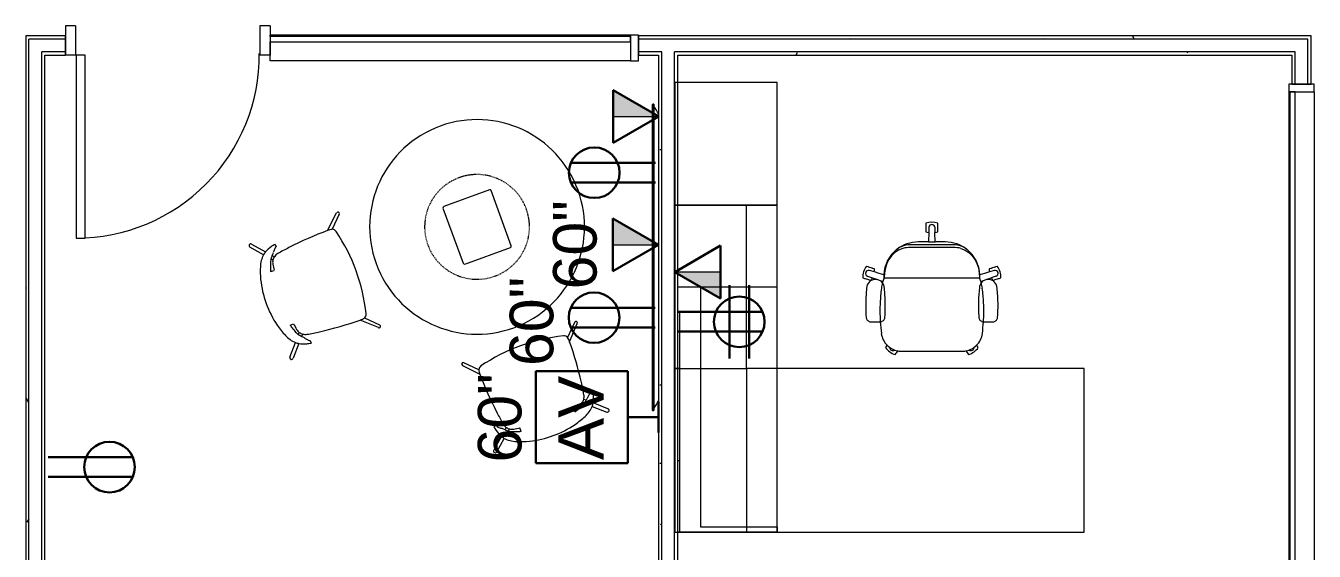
# Model space of a CAD drawing. Header units: inches. Extents: x -1180 to 2011, y -268 to 2143.
# Drawn here: x 897.5 to 1149.4, y 1710.8 to 1813.7 of the extents above; entities that cross this region are included whole.
import ezdxf

# ---------------------------------------------------------------- set-up
doc = ezdxf.new("R2010")
doc.units = ezdxf.units.IN
doc.header["$MEASUREMENT"] = 0
doc.linetypes.add('Steelcase Hidden Line', pattern=[0.117188, 0.078125, -0.039062])
for name, color, linetype, lineweight in [('A-ANNO-NOTE', 131, 'Continuous', 13), ('A-DOOR', 31, 'Continuous', 13), ('A-DOOR-FRAM', 31, 'Continuous', 20), ('A-GLAZ-CURT', 52, 'Continuous', 9), ('A-GLAZ-CWMG', 51, 'Continuous', 13), ('A-WALL', 113, 'Continuous', 13), ('A-WALL-PATT', 111, 'Continuous', 13), ('I-FURN', 30, 'Continuous', 9), ('I-WALL', 2, 'Continuous', 13), ('Q-SPCQ', 91, 'Continuous', 9)]:
    doc.layers.add(name, color=color, linetype=linetype, lineweight=lineweight)
doc.styles.add('Arial', font='arial.ttf', dxfattribs={"height": 8.851796})
doc.styles.add('Swis721 Lt BT', font='swissl.ttf', dxfattribs={"height": 8.514638})
pattern_1 = [(0, (0, 0), (30.72, 7.68), [1.267, -21.773, 1.267, -21.773, -122.88]), (0, (0, 0), (30.72, 7.68), [-46.08, 1.267, -44.813, 1.267, -21.773, -53.76]), (0, (0, 0), (30.72, 7.68), [-115.2, 1.267, -14.093, 1.267, -37.133]), (120, (11.52, 3.84), (-22.011075, 22.7643), [1.267, -21.773, 1.267, -21.773, -122.88]), (120, (11.52, 3.84), (-22.011075, 22.7643), [-46.08, 1.267, -44.813, 1.267, -21.773, -53.76]), (120, (11.52, 3.84), (-22.011075, 22.7643), [-115.2, 1.267, -14.093, 1.267, -37.133]), (240, (15.36, 19.2), (-8.708925, -30.4443), [1.267, -21.773, 1.267, -21.773, -122.88]), (240, (15.36, 19.2), (-8.708925, -30.4443), [-46.08, 1.267, -44.813, 1.267, -21.773, -53.76]), (240, (15.36, 19.2), (-8.708925, -30.4443), [-115.2, 1.267, -14.093, 1.267, -37.133])]

# ---------------------------------------------------------------- blocks, each defined once
blk = doc.blocks.new('Single Flush - OTJ_SOLIDFLUSH_ALUM-5015488-6TH FLOOR POWER _ SIGNAL')
at = {"layer": 'A-DOOR', "lineweight": 20}
for p, q in [((16.15625, 37.6875), (16.15625, 1.875)), ((17.90625, 37.6875), (16.15625, 37.6875)), ((17.90625, 1.875), (17.90625, 37.6875)), ((16.15625, 1.875), (17.90625, 1.875))]:
    blk.add_line(p, q, dxfattribs=at)
at = {"layer": 'A-DOOR', "lineweight": 9}
blk.add_arc((17.90625, 1.875), 35.8125, 90, 180.5, dxfattribs=at)
at = {"layer": 'A-DOOR-FRAM'}
for p, q in [((-20, -3.875), (-20, 1.875)), ((-20, 1.875), (-18, 1.875)), ((-18, -3.875), (-18, 1.875)), ((18.000004, -3.875), (18.000004, 1.875)), ((18.000004, 1.875), (20.000004, 1.875)), ((20.000004, -3.875), (20.000004, 1.875)), ((-20, -3.875), (-18, -3.875)), ((18.000004, -3.875), (20.000004, -3.875))]:
    blk.add_line(p, q, dxfattribs=at)
blk = doc.blocks.new('Table-Teknion-Credenza_Top_for_Freestanding_Storage - CJCT20064-V47-6TH FLOOR POWER _ SIGNAL')
at = {"layer": 'I-FURN'}
for p, q in [((-32, 9.41), (-32, 9)), ((-32, 9), (-32, -10)), ((32, -4), (32, 9.41)), ((32, -10), (32, -4)), ((-32, -10), (32, -10))]:
    blk.add_line(p, q, dxfattribs=at)
blk = doc.blocks.new('Storage-Teknion-Wall_Panel_Open_Shelves - CJWO3HF1432-V35-6TH FLOOR POWER _ SIGNAL')
at = {"layer": 'I-FURN'}
for p, q in [((16, 1), (-16, 1)), ((-16, 1), (-16, -13)), ((16, -13), (16, 1)), ((-16, -13), (16, -13))]:
    blk.add_line(p, q, dxfattribs=at)
blk = doc.blocks.new('Storage-Teknion-Wall_Panel_Under_Wall_Mount_Storage_Tackable - CJWUT2HF32-V36-6TH FLOOR POWER _ SIGNAL')
at = {"layer": 'I-FURN'}
for p, q in [((16, 0), (-16, 0)), ((-16, 0), (-16, -1)), ((-16, -1), (16, -1)), ((16, -1), (16, 0))]:
    blk.add_line(p, q, dxfattribs=at)
blk = doc.blocks.new('Support-Teknion-Power_Trunk_with_End_Gable - CJPTG292048-V48-6TH FLOOR POWER _ SIGNAL')
at = {"layer": 'I-FURN'}
for p, q in [((23, 15), (24, 15)), ((23, 9), (23, 15)), ((24, 15), (24, 9)), ((23, 0), (23, 9)), ((24, 9), (24, -4)), ((-24, 0), (-8, 0)), ((-24, -4.41), (-24, 0)), ((-8, 0), (23, 0)), ((-19, -4), (-19, -4.41)), ((10, -4), (-19, -4)), ((10, -4.41), (10, -4)), ((24, -4), (24, -4.41))]:
    blk.add_line(p, q, dxfattribs=at)
blk = doc.blocks.new('Table-Teknion-Run_Off_Fixed_Journal_Leg - CJRF3266-5487157-6TH FLOOR POWER _ SIGNAL')
at = {"layer": 'I-FURN'}
for p, q in [((33, 16), (-33, 16)), ((-33, 16), (-33, -16)), ((33, -16), (33, 16)), ((-33, -16), (33, -16))]:
    blk.add_line(p, q, dxfattribs=at)
blk = doc.blocks.new('Storage-Teknion-Tower_Pedestal_Coat_and_Open_Shelves - CJTPF692024-5487170-6TH FLOOR POWER _ SIGNAL')
at = {"layer": 'I-FURN'}
for p, q in [((12, 20), (-12, 20)), ((-12, 20), (-12, 0)), ((12, 0), (12, 20)), ((-12, 0), (12, 0))]:
    blk.add_line(p, q, dxfattribs=at)
blk = doc.blocks.new('Chair-Teknion-Projek - No Headrest_  Fixed T-Arms-V49-6TH FLOOR POWER _ SIGNAL')
at = {"layer": 'I-FURN'}
for p, q in [((-1.18, 13.82), (-1.18, 13.45)), ((-1.18, 13.33), (-1.18, 12.66)), ((-0.6, 13.04), (-0.61, 12.02)), ((0.6, 13.04), (0.61, 12.02)), ((1.18, 13.45), (1.18, 13.82)), ((1.18, 12.66), (1.18, 13.33)), ((-0.63, 10.17), (-2.65, 10.17)), ((-1.18, 12.54), (-1.18, 12.17)), ((-0.61, 12.02), (-0.63, 10.17)), ((-0.63, 10.17), (0.64, 10.17)), ((0.64, 10.17), (0.61, 12.02)), ((2.65, 10.17), (0.64, 10.17)), ((1.18, 12.17), (1.18, 12.54)), ((4.23, 9.61), (-4.23, 9.61)), ((4.23, 9.07), (-4.23, 9.07)), ((-12.42, 5.28), (-12.78, 5.39)), ((-11.67, 5.03), (-12.31, 5.24)), ((12.31, 5.24), (11.67, 5.03)), ((12.78, 5.39), (12.42, 5.28)), ((-13.51, 3.15), (-13.15, 3.03)), ((-13.04, 2.99), (-12.4, 2.79)), ((-12.59, 3.46), (-11.62, 3.13)), ((-12.29, 2.75), (-11.93, 2.64)), ((-11.24, 4.3), (-12.21, 4.6)), ((-11.2, 4.88), (-11.56, 5)), ((-9.39, 3.16), (9.39, 3.16)), ((11.56, 5), (11.2, 4.88)), ((12.22, 4.6), (11.24, 4.3)), ((12.59, 3.46), (11.62, 3.13)), ((11.93, 2.64), (12.29, 2.75)), ((12.4, 2.79), (13.04, 2.99)), ((13.15, 3.03), (13.51, 3.15)), ((-11.87, -5.48), (-11.02, -5.48)), ((-11.02, -5.48), (-10.17, -5.48)), ((10.17, -5.48), (11.02, -5.48)), ((11.02, -5.48), (11.87, -5.48)), ((-8.76, -10.04), (-8.79, -10.09)), ((8.79, -10.09), (8.76, -10.04)), ((-8.86, -10.18), (-9.08, -10.49)), ((-7.17, -11.87), (-6.95, -11.57)), ((-6.88, -11.48), (-6.65, -11.17)), ((-5.91, -11.24), (5.91, -11.24)), ((6.65, -11.17), (6.88, -11.48)), ((6.95, -11.57), (7.17, -11.87)), ((9.08, -10.49), (8.86, -10.18))]:
    blk.add_line(p, q, dxfattribs=at)
at = {"layer": 'I-FURN', "flags": 128}
for points in [[(-11.62, 3.13), (-10.6, 2.79), (-9.58, 2.44)], [(-9.39, 3.72), (-10.32, 4.01), (-11.24, 4.3)], [(11.24, 4.3), (10.32, 4.01), (9.39, 3.72)], [(9.58, 2.44), (10.6, 2.79), (11.62, 3.13)]]:
    blk.add_lwpolyline(points, dxfattribs=at)
at = {"layer": 'I-FURN'}
for centre, radius, start, end in [((0, 10.37), 3.64, 71.0766, 108.9234), ((-1.12, 13.45), 0.062, 180, 255.4949), ((-1.12, 13.33), 0.062, 104.5051, 180), ((-1.12, 12.66), 0.062, 180, 255.4949), ((-1.12, 12.54), 0.062, 104.5051, 180), ((0, 12.99), 0.6, 4.6052, 175.3948), ((1.12, 13.45), 0.062, 284.5051, 0), ((1.12, 13.33), 0.062, 0, 75.4949), ((1.12, 12.66), 0.062, 284.5051, 0), ((1.12, 12.54), 0.062, 360, 75.4949), ((-2.65, 3.42), 6.75, 90, 128.2502), ((0, 15.62), 3.65, 251.125, 260.3423), ((0, 15.62), 3.65, 279.6577, 288.875), ((2.65, 3.42), 6.75, 51.7498, 90), ((-2.64, 3.42), 6.76, 128.2502, 177.4222), ((-4.23, 5.34), 4.26, 110.8332, 127.5604), ((-4.23, 5.34), 4.26, 90, 110.8332), ((-4.46, 4.82), 4.25, 86.8142, 106.3928), ((4.23, 5.34), 4.26, 69.1668, 90), ((4.46, 4.82), 4.25, 73.6072, 93.1858), ((4.23, 5.34), 4.26, 52.4396, 69.1668), ((2.64, 3.42), 6.76, 2.5778, 51.7498), ((-9.87, 3.21), 3.64, 143.0766, 180.9234), ((-12.44, 5.22), 0.062, 356.5051, 72), ((-12.33, 5.18), 0.062, 72, 147.4949), ((12.33, 5.18), 0.062, 32.5051, 108), ((12.44, 5.22), 0.062, 108, 183.4949), ((9.87, 3.21), 3.64, 359.0766, 36.9234), ((-13.13, 3.09), 0.062, 252, 327.4949), ((-13.02, 3.05), 0.062, 176.5051, 252), ((-12.36, 4.01), 0.6, 75.7003, 247.3948), ((-11.07, 1.13), 1.68, 88.2371, 181.0514), ((-12.38, 2.85), 0.062, 252, 327.4949), ((-12.27, 2.81), 0.062, 176.5051, 252), ((-14.86, 4.83), 3.65, 323.125, 332.3423), ((-11.69, 4.98), 0.062, 356.5051, 72), ((-11.58, 4.94), 0.062, 72, 147.4949), ((-14.86, 4.83), 3.65, 351.6577, 0.875), ((-10.97, 1.13), 1.68, 358.9487, 91.7629), ((-5.24, 1.24), 4.5, 154.7303, 164.55), ((-3.3, 3.44), 6.1, 177.3817, 182.6183), ((10.97, 1.13), 1.68, 88.2371, 181.0513), ((5.25, 1.25), 4.49, 15.4405, 25.2792), ((2.64, 3.42), 6.76, 357.851, 2.702), ((11.07, 1.13), 1.68, 358.9486, 91.7629), ((14.86, 4.83), 3.65, 179.125, 188.3423), ((11.58, 4.94), 0.062, 32.5051, 108), ((14.86, 4.83), 3.65, 207.6577, 216.875), ((11.69, 4.98), 0.062, 108, 183.4949), ((12.36, 4.01), 0.6, 292.6052, 103.3948), ((12.27, 2.81), 0.062, 288, 3.4949), ((12.38, 2.85), 0.062, 212.5051, 288), ((13.02, 3.05), 0.062, 288, 3.4949), ((13.13, 3.09), 0.062, 212.5051, 288), ((24.25, -3.32), 34.4, 172.6337, 177.3404), ((-1.73, 0.04), 8.21, 165.0008, 172.6326), ((-1.73, 0.04), 8.21, 163.0114, 165.0008), ((1.73, 0.04), 8.21, 14.9992, 16.9886), ((1.73, 0.04), 8.21, 7.3674, 14.9992), ((-24.25, -3.32), 34.4, 2.6596, 7.3663), ((24.63, -3.33), 34.78, 177.4079, 182.3457), ((-24.63, -3.33), 34.78, 356.4781, 2.5921), ((24.63, -3.33), 34.78, 182.3457, 183.5219), ((24.63, -3.33), 34.78, 183.5219, 187.2835), ((-24.63, -3.33), 34.78, 352.7165, 356.4781), ((-5.91, -7.24), 4, 187.2835, 224.5938), ((-5.91, -7.24), 4, 224.5938, 259.2841), ((5.91, -7.24), 4, 280.7159, 315.4062), ((5.91, -7.24), 4, 315.4062, 352.7165), ((-6.1, -8.39), 3.64, 215.0766, 252.9234), ((-8.81, -10.22), 0.062, 68.5051, 144), ((-8.74, -10.12), 0.062, 144, 219.4949), ((-7.64, -10.51), 0.6, 177.9823, 306.3956), ((-6.93, -11.44), 0.062, 248.5051, 324), ((-7, -11.54), 0.062, 324, 39.4949), ((-5.91, -7.24), 4, 259.2841, 270), ((5.91, -7.24), 4, 270, 280.7159), ((6.93, -11.44), 0.062, 216, 291.4949), ((7, -11.54), 0.062, 140.5051, 216), ((6.1, -8.39), 3.64, 287.0766, 324.9234), ((7.64, -10.51), 0.6, 233.6044, 2.0177), ((8.74, -10.12), 0.062, 320.5051, 36), ((8.81, -10.22), 0.062, 36, 111.4949)]:
    blk.add_arc(centre, radius, start, end, dxfattribs=at)
for points in [[(-5.66, 8.9), (-8.07, 8.21), (-9.33, 5.79), (-9.33, 3.16)], [(5.66, 8.9), (8.07, 8.21), (9.33, 5.79), (9.33, 3.16)], [(-12.75, 1.09), (-12.85, 0.16), (-12.97, -1.72), (-12.93, -3.6), (-12.86, -4.54)], [(-9.18, -4.54), (-9.11, -3.6), (-9.06, -1.72), (-9.18, 0.16), (-9.29, 1.09)], [(9.29, 1.09), (9.18, 0.16), (9.06, -1.72), (9.11, -3.6), (9.18, -4.54)], [(12.86, -4.54), (12.93, -3.6), (12.97, -1.72), (12.85, 0.16), (12.75, 1.09)], [(-12.86, -4.54), (-12.85, -4.63), (-12.82, -4.79), (-12.71, -5.02), (-12.55, -5.21), (-12.35, -5.36), (-12.12, -5.46), (-11.95, -5.48), (-11.87, -5.48)], [(-10.17, -5.48), (-10.08, -5.48), (-9.92, -5.46), (-9.68, -5.36), (-9.48, -5.21), (-9.32, -5.02), (-9.21, -4.79), (-9.18, -4.63), (-9.18, -4.54)], [(9.18, -4.54), (9.18, -4.63), (9.21, -4.79), (9.32, -5.02), (9.48, -5.21), (9.68, -5.36), (9.92, -5.46), (10.08, -5.48), (10.17, -5.48)], [(11.87, -5.48), (11.95, -5.48), (12.12, -5.46), (12.35, -5.36), (12.55, -5.21), (12.71, -5.02), (12.82, -4.79), (12.85, -4.63), (12.86, -4.54)]]:
    blk.add_open_spline(points, degree=3, dxfattribs=at)
blk = doc.blocks.new('Storage-Teknion-Pedestal_Unfinished_Top_2_High - CJPCSB2016-V50-6TH FLOOR POWER _ SIGNAL')
at = {"layer": 'I-FURN'}
for p, q in [((-8, 19.41), (-8, 6)), ((8, 6), (8, 19.41)), ((-8, 6), (-8, 0)), ((8, 0), (8, 6)), ((-8, 0), (8, 0))]:
    blk.add_line(p, q, dxfattribs=at)
blk = doc.blocks.new('System Panel - Glazed-5820595-6TH FLOOR POWER _ SIGNAL')
at = {"layer": 'A-GLAZ-CURT', "lineweight": 13}
for p, q in [((35.25, 1.75), (-35.25, 1.75)), ((-35.25, 1.75), (-35.25, 0.75)), ((-35.25, 0.75), (35.25, 0.75)), ((35.25, 0.75), (35.25, 1.75))]:
    blk.add_line(p, q, dxfattribs=at)
blk = doc.blocks.new('Rectangular Mullion - 1_5_ x 2_5_ rectangular-5821026-6TH FLOOR POWER _ SIGNAL')
at = {"layer": 'A-GLAZ-CWMG', "lineweight": 20}
for p, q in [((-1.5, 3), (0, 3)), ((-1.5, -2), (-1.5, 3)), ((0, 3), (0, -2)), ((0, -2), (-1.5, -2))]:
    blk.add_line(p, q, dxfattribs=at)
blk = doc.blocks.new('Rectangular Mullion - 1_5_ x 2_5_ rectangular-5827913-6TH FLOOR POWER _ SIGNAL')
at = {"layer": 'A-GLAZ-CWMG', "lineweight": 9}
for p, q in [((-656.8, 1564.45), (-653.05, 1564.45)), ((-656.8, 1493.95), (-656.8, 1564.45)), ((-652.05, 1564.45), (-651.8, 1564.45)), ((-651.8, 1493.95), (-651.8, 1564.45))]:
    blk.add_line(p, q, dxfattribs=at)
blk = doc.blocks.new('System Panel - Glazed-5834157-6TH FLOOR POWER _ SIGNAL')
at = {"layer": 'A-GLAZ-CURT', "lineweight": 13}
for p, q in [((72.25, 1.75), (-72.25, 1.75)), ((-72.25, 1.75), (-72.25, 0.75)), ((-72.25, 0.75), (72.25, 0.75)), ((72.25, 0.75), (72.25, 1.75))]:
    blk.add_line(p, q, dxfattribs=at)
blk = doc.blocks.new('Rectangular Mullion - 1_5_ x 2_5_ rectangular-5834156-6TH FLOOR POWER _ SIGNAL')
at = {"layer": 'A-GLAZ-CWMG', "lineweight": 9}
for p, q in [((1144.4, 1800.7), (1144.4, 1656.2)), ((1149.4, 1800.7), (1149.4, 1656.2)), ((1144.65, 1656.2), (1144.4, 1656.2)), ((1149.4, 1656.2), (1145.65, 1656.2))]:
    blk.add_line(p, q, dxfattribs=at)
blk = doc.blocks.new('Steelcase Coalesse - Host - Table - Round - 42_ DIA-5585161-6TH FLOOR POWER _ SIGNAL')
at = {"layer": 'I-FURN'}
for p, q in [((-32.14, -16.93), (-32.14, -26.43)), ((-20.39, -16.68), (-31.89, -16.68)), ((-20.14, -26.43), (-20.14, -16.93)), ((-31.89, -26.68), (-20.39, -26.68))]:
    blk.add_line(p, q, dxfattribs=at)
for centre, radius, start, end in [((-26.14, -21.68), 21, 360, 180), ((-31.89, -16.93), 0.25, 90, 180), ((-20.39, -16.93), 0.25, 0, 90), ((-26.14, -21.68), 21, 180, 0), ((-31.89, -26.43), 0.25, 180, 270), ((-20.39, -26.43), 0.25, 270, 0)]:
    blk.add_arc(centre, radius, start, end, dxfattribs=at)
at = {"layer": 'I-FURN', "linetype": 'Steelcase Hidden Line'}
for start, end in [(0, 180), (180, 360)]:
    blk.add_arc((-26.14, -21.68), 10.25, start, end, dxfattribs=at)
blk = doc.blocks.new('Steelcase Coalesse - Wrapp Side - Seating - Four Leg - Chair-5299867-6TH FLOOR POWER _ SIGNAL')
at = {"layer": 'I-FURN'}
for p, q in [((-11.44, 17.95), (-9.15, 15.96)), ((9.15, 15.96), (11.44, 17.95)), ((-9.53, 15.37), (-11.88, 17.42)), ((-5.61, 15.78), (-5.57, 15.06)), ((5.61, 15.78), (5.57, 15.06)), ((11.88, 17.42), (9.53, 15.37)), ((-9.73, 13.1), (-10.27, 13.1)), ((-9.66, 13.3), (-9.73, 13.1)), ((-8.05, 14.08), (-8.44, 14.42)), ((-7.88, 14.86), (-7.54, 14.57)), ((7.54, 14.57), (7.88, 14.86)), ((8.44, 14.42), (8.05, 14.08)), ((9.73, 13.1), (9.66, 13.3)), ((10.27, 13.1), (9.73, 13.1)), ((-11.94, -0.27), (-9.33, 2.54)), ((9.33, 2.54), (11.94, -0.27)), ((-9.24, 1.62), (-11.53, -0.68)), ((11.53, -0.68), (9.24, 1.62))]:
    blk.add_line(p, q, dxfattribs=at)
for centre, radius, start, end in [((-11.66, 17.68), 0.348, 51.3984, 229), ((0.05, -0.05), 18.81, 104.7363, 112.5595), ((0, -0.92), 19.64, 75.8603, 103.9565), ((-0.05, -0.05), 18.81, 67.4404, 75.0824), ((11.66, 17.68), 0.348, 311, 128.6016), ((-4.03, 12.26), 6.32, 150.4844, 164.4644), ((-7.8, 14.68), 1.86, 136.4079, 158.1796), ((-4.94, 11.96), 5.81, 112.5595, 136.4079), ((-5.4, 11.11), 4.49, 110.4842, 123.4699), ((-0.27, -2.39), 18.93, 107.4061, 110.7258), ((-0.2, -2.58), 19.13, 106.417, 107.4359), ((0.27, -2.39), 18.93, 69.2742, 73.6235), ((5.4, 11.11), 4.49, 56.5301, 69.5158), ((4.94, 11.96), 5.81, 43.5921, 67.4404), ((4.03, 12.26), 6.32, 29.5156, 35.8969), ((4.03, 12.26), 6.32, 15.5356, 29.5156), ((-5.94, 12.78), 4.34, 164.3288, 175.6688), ((-7.5, 11.47), 2.83, 131.9367, 139.5974), ((-5.24, 9.11), 6.1, 126.618, 132.964), ((-10.51, 16.16), 2.71, 307.2391, 320.0505), ((59.89, 1.97), 69.22, 170.6281, 172.6643), ((-5.29, 10.95), 4.69, 123.4699, 132.1521), ((-6.45, 12.92), 1.98, 143.8091, 170.6281), ((-6.45, 12.92), 1.98, 123.4581, 143.8091), ((-6.45, 12.92), 1.98, 99.7176, 123.4581), ((-0.22, -23.51), 38.93, 97.91, 99.7176), ((0.22, -23.51), 38.93, 80.2824, 82.09), ((6.45, 12.92), 1.98, 56.5419, 80.2824), ((6.45, 12.92), 1.98, 36.1909, 56.5419), ((5.29, 10.95), 4.69, 47.8479, 56.5301), ((6.45, 12.92), 1.98, 9.3719, 36.1909), ((6.45, 12.92), 1.98, 9.3719, 36.1909), ((-59.89, 1.97), 69.22, 7.3357, 9.3719), ((10.51, 16.16), 2.71, 219.9495, 232.7609), ((5.24, 9.11), 6.1, 47.036, 53.382), ((7.5, 11.47), 2.83, 40.4026, 48.0633), ((5.94, 12.78), 4.34, 4.3312, 15.6712), ((59.89, 1.97), 69.22, 172.6643, 179.5287), ((-59.89, 1.97), 69.22, 0.4713, 7.3357), ((-4.97, 2.5), 4.36, 179.5287, 191.6837), ((4.97, 2.5), 4.36, 348.3163, 0.4713), ((-8.33, 2.04), 1, 204.8357, 255.2463), ((0, 34.83), 34.83, 255.7325, 284.2529), ((8.33, 2.04), 1, 284.2529, 335.1643), ((-11.74, -0.48), 0.29, 135, 315), ((11.74, -0.48), 0.29, 225, 45)]:
    blk.add_arc(centre, radius, start, end, dxfattribs=at)
blk = doc.blocks.new('Steelcase Coalesse - Wrapp Side - Seating - Four Leg - Chair-5298037-6TH FLOOR POWER _ SIGNAL')
at = {"layer": 'I-FURN'}
for p, q in [((-11.94, 0.27), (-9.33, -2.54)), ((-9.24, -1.62), (-11.53, 0.68)), ((11.53, 0.68), (9.24, -1.62)), ((9.33, -2.54), (11.94, 0.27)), ((-9.73, -13.1), (-10.27, -13.1)), ((-9.66, -13.3), (-9.73, -13.1)), ((-8.05, -14.08), (-8.44, -14.42)), ((-7.88, -14.86), (-7.54, -14.57)), ((-5.61, -15.78), (-5.57, -15.06)), ((5.61, -15.78), (5.57, -15.06)), ((7.54, -14.57), (7.88, -14.86)), ((8.44, -14.42), (8.05, -14.08)), ((9.73, -13.1), (9.66, -13.3)), ((10.27, -13.1), (9.73, -13.1)), ((-9.53, -15.37), (-11.88, -17.42)), ((-11.44, -17.95), (-9.15, -15.96)), ((9.15, -15.96), (11.44, -17.95)), ((11.88, -17.42), (9.53, -15.37))]:
    blk.add_line(p, q, dxfattribs=at)
for centre, radius, start, end in [((-11.74, 0.48), 0.29, 45, 225), ((0, -34.83), 34.83, 75.7471, 104.2675), ((11.74, 0.48), 0.29, 315, 135), ((-4.97, -2.5), 4.36, 168.3163, 180.4713), ((-8.33, -2.04), 1, 104.7537, 155.1643), ((8.33, -2.04), 1, 24.8357, 75.7471), ((4.97, -2.5), 4.36, 359.5287, 11.6837), ((59.89, -1.97), 69.22, 180.4713, 187.3357), ((-59.89, -1.97), 69.22, 352.6643, 359.5287), ((59.89, -1.97), 69.22, 187.3357, 189.3719), ((-59.89, -1.97), 69.22, 350.6281, 352.6643), ((-5.94, -12.78), 4.34, 184.3312, 195.6712), ((-4.03, -12.26), 6.32, 195.5356, 209.5156), ((-7.5, -11.47), 2.83, 220.4026, 228.0633), ((-5.24, -9.11), 6.1, 227.036, 233.382), ((-10.51, -16.16), 2.71, 39.9495, 52.7609), ((-5.29, -10.95), 4.69, 227.8479, 236.5301), ((-6.45, -12.92), 1.98, 189.3719, 216.1909), ((-6.45, -12.92), 1.98, 216.1909, 236.5419), ((-5.4, -11.11), 4.49, 236.5301, 249.5158), ((-6.45, -12.92), 1.98, 236.5419, 260.2824), ((-0.22, 23.51), 38.93, 260.2824, 262.09), ((0.22, 23.51), 38.93, 277.91, 279.7176), ((6.45, -12.92), 1.98, 279.7176, 303.4581), ((5.4, -11.11), 4.49, 290.4842, 303.4699), ((6.45, -12.92), 1.98, 303.4581, 323.8091), ((5.29, -10.95), 4.69, 303.4699, 312.1521), ((6.45, -12.92), 1.98, 323.8091, 350.6281), ((6.45, -12.92), 1.98, 323.8091, 350.6281), ((10.51, -16.16), 2.71, 127.2391, 140.0505), ((5.24, -9.11), 6.1, 306.618, 312.964), ((7.5, -11.47), 2.83, 311.9367, 319.5974), ((4.03, -12.26), 6.32, 330.4844, 344.4644), ((5.94, -12.78), 4.34, 344.3288, 355.6688), ((-11.66, -17.68), 0.348, 131, 308.6016), ((-7.8, -14.68), 1.86, 201.8204, 223.5921), ((-4.94, -11.96), 5.81, 223.5921, 247.4405), ((0.05, 0.05), 18.81, 247.4405, 255.2637), ((-0.27, 2.39), 18.93, 249.2742, 252.5939), ((-0.2, 2.58), 19.13, 252.5641, 253.583), ((-0.05, 0.05), 18.81, 284.9176, 292.5596), ((0.27, 2.39), 18.93, 286.3765, 290.7258), ((4.94, -11.96), 5.81, 292.5596, 316.4079), ((4.03, -12.26), 6.32, 324.1031, 330.4844), ((11.66, -17.68), 0.348, 231.3984, 49), ((0, 0.92), 19.64, 256.0435, 284.1397)]:
    blk.add_arc(centre, radius, start, end, dxfattribs=at)
blk = doc.blocks.new('A-Flat_Screen_TV - OLED 65B6P 65_-V129-6TH FLOOR POWER _ SIGNAL')
at = {"layer": 'Q-SPCQ'}
for p, q in [((-30, 0.19), (30, 0.19)), ((-30, 0.19), (-30, 0)), ((30, 0), (-30, 0)), ((-29.94, 0), (-29.94, -0.06)), ((29.94, -0.06), (29.94, 0)), ((30, 0), (30, 0.19)), ((29.94, -0.06), (-29.94, -0.06))]:
    blk.add_line(p, q, dxfattribs=at)
for centre, start, end in [((-24.9, -5.58), 114.8711, 128.9656), ((24.9, -5.58), 51.0344, 65.1289)]:
    blk.add_arc(centre, 7.41, start, end, dxfattribs=at)

msp = doc.modelspace()

# ---------------------------------------------------------------- hatches: boundary and pattern name
at = {"layer": 'A-ANNO-NOTE', "lineweight": 9}
for points in [[(1021.27, 1795.91), (1012.34, 1801.07), (1012.34, 1795.91)], [(1021.23, 1770.79), (1012.3, 1775.94), (1012.3, 1770.79)], [(1033.33, 1760.31), (1033.33, 1765.46), (1024.4, 1765.46), (1031.07, 1761.61)]]:
    msp.add_hatch(color=256, dxfattribs=at).paths.add_polyline_path(points, flags=0)
at = {"layer": 'A-WALL-PATT', "lineweight": 9}
h = msp.add_hatch(dxfattribs=at)
h.set_pattern_fill('FP_1', color=256, style=0, pattern_type=2)
h.set_pattern_definition(pattern_1)
h.paths.add_polyline_path([(897.52, 1236.79), (898.15, 1236.79), (898.15, 1243.91), (897.52, 1243.91), (897.52, 1239.29)], flags=0)
h.paths.add_polyline_path([(897.52, 1356.95), (898.15, 1356.95), (898.15, 1368.7), (897.52, 1368.7), (897.52, 1361.58)], flags=0)
h.paths.add_polyline_path([(897.52, 1480.7), (898.15, 1480.7), (898.15, 1492.45), (897.52, 1492.45), (897.52, 1485.19)], flags=0)
h.paths.add_polyline_path([(897.52, 1604.45), (898.15, 1604.45), (898.15, 1811.66), (897.52, 1811.66), (897.52, 1611.58)], flags=0)
h = msp.add_hatch(dxfattribs=at)
h.set_pattern_fill('FP_1', color=256, style=0, pattern_type=2)
h.set_pattern_definition(pattern_1)
h.paths.add_polyline_path([(1148.15, 1811.04), (1148.15, 1811.66), (1017.27, 1811.66), (1017.27, 1811.04), (1145.65, 1811.04)], flags=0)
h.paths.add_polyline_path([(901.24, 1811.04), (905.27, 1811.04), (905.27, 1811.66), (898.15, 1811.66), (898.15, 1811.04), (900.65, 1811.04)], flags=0)
h = msp.add_hatch(dxfattribs=at)
h.set_pattern_fill('FP_1', color=256, style=0, pattern_type=2)
h.set_pattern_definition(pattern_1)
h.paths.add_polyline_path([(900.65, 1239.91), (901.27, 1239.91), (901.24, 1243.91), (900.65, 1243.91)], flags=0)
h.paths.add_polyline_path([(900.65, 1356.95), (901.27, 1356.95), (901.24, 1361.58), (900.65, 1361.58)], flags=0)
h.paths.add_polyline_path([(901.27, 1364.08), (901.24, 1368.7), (900.65, 1368.7), (900.65, 1364.08), (901.24, 1364.08)], flags=0)
h.paths.add_polyline_path([(900.65, 1480.7), (901.27, 1480.7), (901.24, 1485.33), (900.65, 1485.33), (900.65, 1485.19)], flags=0)
h.paths.add_polyline_path([(901.24, 1487.83), (901.27, 1487.83), (901.24, 1492.45), (900.65, 1492.45), (900.65, 1487.83)], flags=0)
h.paths.add_polyline_path([(901.24, 1604.45), (901.27, 1604.45), (901.24, 1609.08), (900.65, 1609.08), (900.65, 1604.45)], flags=0)
h.paths.add_polyline_path([(900.65, 1611.58), (901.27, 1611.58), (901.24, 1808.54), (900.65, 1808.54), (900.65, 1650.92)], flags=0)
h = msp.add_hatch(dxfattribs=at)
h.set_pattern_fill('FP_1', color=256, style=0, pattern_type=2)
h.set_pattern_definition(pattern_1)
h.paths.add_polyline_path([(1031.07, 1807.91), (1145.02, 1807.91), (1145.02, 1808.54), (1024.36, 1808.54), (1024.4, 1807.91), (1024.98, 1807.91)], flags=0)
h.paths.add_polyline_path([(1017.27, 1807.91), (1021.86, 1807.91), (1021.86, 1808.54), (1017.27, 1808.54)], flags=0)
h.paths.add_polyline_path([(901.27, 1807.91), (905.27, 1807.91), (905.27, 1808.54), (901.27, 1808.54)], flags=0)
h = msp.add_hatch(dxfattribs=at)
h.set_pattern_fill('FP_1', color=256, style=0, pattern_type=2)
h.set_pattern_definition(pattern_1)
h.paths.add_polyline_path([(1145.65, 1239.29), (1145.65, 1243.91), (1145.02, 1243.91), (1145.02, 1239.29)], flags=0)
h.paths.add_polyline_path([(1145.65, 1356.95), (1145.65, 1361.58), (1145.02, 1361.58), (1145.02, 1356.95)], flags=0)
h.paths.add_polyline_path([(1145.02, 1364.08), (1145.65, 1364.08), (1145.65, 1368.7), (1145.02, 1368.7), (1145.02, 1364.16)], flags=0)
h.paths.add_polyline_path([(1145.65, 1480.7), (1145.65, 1485.33), (1145.02, 1485.33), (1145.02, 1480.7)], flags=0)
h.paths.add_polyline_path([(1145.02, 1487.83), (1145.65, 1487.83), (1145.65, 1492.45), (1145.02, 1492.45), (1145.02, 1488.45)], flags=0)
h.paths.add_polyline_path([(1145.02, 1604.45), (1145.65, 1604.45), (1145.65, 1609.08), (1145.02, 1609.08), (1145.02, 1607.3)], flags=0)
h.paths.add_polyline_path([(1145.65, 1611.58), (1145.65, 1616.2), (1145.02, 1616.2), (1145.02, 1611.58)], flags=0)
h.paths.add_polyline_path([(1145.02, 1802.2), (1145.65, 1802.2), (1145.65, 1808.54), (1145.02, 1808.54), (1145.02, 1807.91)], flags=0)
h = msp.add_hatch(dxfattribs=at)
h.set_pattern_fill('FP_1', color=256, style=0, pattern_type=2)
h.set_pattern_definition(pattern_1)
h.paths.add_polyline_path([(1021.23, 1619.33), (1021.86, 1619.33), (1021.86, 1807.91), (1021.23, 1807.91), (1021.23, 1650.92)], flags=0)

# ---------------------------------------------------------------- linework, layer by layer
at = {"layer": 'A-ANNO-NOTE', "lineweight": 9}
for p, q in [((1021.27, 1795.91), (1012.34, 1801.07)), ((1012.34, 1801.07), (1012.34, 1795.91)), ((1012.34, 1795.91), (1021.27, 1795.91)), ((1021.23, 1770.79), (1012.3, 1775.94)), ((1012.3, 1775.94), (1012.3, 1770.79)), ((1012.3, 1770.79), (1021.23, 1770.79)), ((1024.4, 1765.46), (1033.33, 1760.31)), ((1033.33, 1765.46), (1024.4, 1765.46)), ((1033.33, 1760.31), (1033.33, 1765.46))]:
    msp.add_line(p, q, dxfattribs=at)
at = {"layer": 'A-ANNO-NOTE', "lineweight": 30}
for p, q in [((1021.27, 1795.91), (1012.34, 1801.07)), ((1012.34, 1790.75), (1012.34, 1801.07)), ((1021.27, 1795.91), (1012.34, 1790.75)), ((1020.62, 1786.82), (1004.09, 1786.82)), ((1020.62, 1782.99), (1004.09, 1782.99)), ((1021.23, 1770.79), (1012.3, 1775.94)), ((1012.3, 1765.63), (1012.3, 1775.94)), ((1021.23, 1770.79), (1012.3, 1765.63)), ((1024.4, 1765.46), (1033.33, 1770.62)), ((1033.33, 1770.62), (1033.33, 1760.31)), ((1024.4, 1765.46), (1033.33, 1760.31)), ((1035.1, 1762.89), (1035.1, 1748.55)), ((1038.93, 1762.89), (1038.93, 1748.55)), ((1020.58, 1758.44), (1004.05, 1758.44)), ((1025.05, 1757.64), (1041.58, 1757.64)), ((1020.58, 1754.61), (1004.05, 1754.61)), ((1025.05, 1753.8), (1041.58, 1753.8)), ((1015.23, 1746.04), (997.23, 1746.04)), ((997.23, 1746.04), (997.23, 1728.04)), ((1015.23, 1728.04), (1015.23, 1746.04)), ((1021.23, 1740.04), (1021.23, 1734.04)), ((1021.23, 1737.04), (1015.23, 1737.04)), ((901.93, 1729.21), (918.45, 1729.21)), ((997.23, 1728.04), (1015.23, 1728.04)), ((901.93, 1725.38), (918.45, 1725.38))]:
    msp.add_line(p, q, dxfattribs=at)
for centre in [(1008.66, 1784.9), (1008.62, 1756.53), (1037.01, 1755.72), (913.89, 1727.29)]:
    msp.add_circle(centre, 4.95, dxfattribs=at)
at = {"layer": 'A-WALL'}
for p, q in [((905.27, 1811.04), (898.15, 1811.04)), ((898.15, 1604.45), (898.15, 1811.04)), ((1148.15, 1811.04), (1017.27, 1811.04)), ((1148.15, 1802.2), (1148.15, 1811.04)), ((905.27, 1808.54), (900.65, 1808.54)), ((900.65, 1611.58), (900.65, 1808.54)), ((1021.86, 1808.54), (1017.27, 1808.54)), ((1021.86, 1619.33), (1021.86, 1808.54)), ((1024.36, 1619.33), (1024.36, 1808.54)), ((1145.65, 1808.54), (1024.36, 1808.54)), ((1145.65, 1802.2), (1145.65, 1808.54))]:
    msp.add_line(p, q, dxfattribs=at)
at = {"layer": 'I-WALL'}
for p, q in [((905.27, 1811.66), (897.52, 1811.66)), ((897.52, 1811.66), (897.52, 1604.45)), ((905.27, 1807.91), (905.27, 1811.66)), ((1148.77, 1811.66), (1017.27, 1811.66)), ((1017.27, 1811.66), (1017.27, 1807.91)), ((1148.77, 1802.2), (1148.77, 1811.66)), ((901.27, 1807.91), (905.27, 1807.91)), ((901.27, 1612.2), (901.27, 1807.91)), ((1017.27, 1807.91), (1021.23, 1807.91)), ((1021.23, 1807.91), (1021.23, 1619.33)), ((1024.98, 1619.33), (1024.98, 1807.91)), ((1024.98, 1807.91), (1145.02, 1807.91)), ((1145.02, 1807.91), (1145.02, 1802.2)), ((1145.02, 1802.2), (1148.77, 1802.2))]:
    msp.add_line(p, q, dxfattribs=at)

# ---------------------------------------------------------------- block references
at = {"layer": 'A-DOOR', "rotation": 180}
msp.add_blockref('Single Flush - OTJ_SOLIDFLUSH_ALUM-5015488-6TH FLOOR POWER _ SIGNAL', (925.27, 1809.79), dxfattribs=at)
at = {"layer": 'A-GLAZ-CURT'}
msp.add_blockref('System Panel - Glazed-5820595-6TH FLOOR POWER _ SIGNAL', (980.52, 1809.79), dxfattribs=at)
at = {"layer": 'A-GLAZ-CURT', "rotation": 89.99999999999993}
msp.add_blockref('System Panel - Glazed-5834157-6TH FLOOR POWER _ SIGNAL', (1146.4, 1728.45), dxfattribs=at)
at = {"layer": 'A-GLAZ-CWMG', "lineweight": 9, "rotation": 90.00000000000014}
msp.add_blockref('Rectangular Mullion - 1_5_ x 2_5_ rectangular-5827913-6TH FLOOR POWER _ SIGNAL', (2509.72, 2463.59), dxfattribs=at)
at = {"layer": 'A-GLAZ-CWMG', "lineweight": 9, "extrusion": (0, 0, -1)}
for p, rotation in [((-1017.27, 1809.79), 180), ((-1146.4, 1802.2), 90.00000000000007)]:
    msp.add_blockref('Rectangular Mullion - 1_5_ x 2_5_ rectangular-5821026-6TH FLOOR POWER _ SIGNAL', p, dxfattribs=dict(at, rotation=rotation))
at = {"layer": 'A-GLAZ-CWMG', "lineweight": 9}
msp.add_blockref('Rectangular Mullion - 1_5_ x 2_5_ rectangular-5834156-6TH FLOOR POWER _ SIGNAL', (0, 0), dxfattribs=at)
at = {"layer": 'I-FURN'}
for name, p, rotation in [('Steelcase Coalesse - Host - Table - Round - 42_ DIA-5585161-6TH FLOOR POWER _ SIGNAL', (956.43, 1791.44), 109.9999999999995), ('Storage-Teknion-Tower_Pedestal_Coat_and_Open_Shelves - CJTPF692024-5487170-6TH FLOOR POWER _ SIGNAL', (1044.4, 1790.56), 89.99999999999937), ('Storage-Teknion-Wall_Panel_Open_Shelves - CJWO3HF1432-V35-6TH FLOOR POWER _ SIGNAL', (1025.4, 1762.56), 89.99999999999937), ('Table-Teknion-Credenza_Top_for_Freestanding_Storage - CJCT20064-V47-6TH FLOOR POWER _ SIGNAL', (1034.4, 1746.56), 89.99999999999937), ('Storage-Teknion-Pedestal_Unfinished_Top_2_High - CJPCSB2016-V50-6TH FLOOR POWER _ SIGNAL', (1044.4, 1770.56), 89.99999999999937), ('Steelcase Coalesse - Wrapp Side - Seating - Four Leg - Chair-5299867-6TH FLOOR POWER _ SIGNAL', (962.11, 1765.7), 109.9999999999995), ('Support-Teknion-Power_Trunk_with_End_Gable - CJPTG292048-V48-6TH FLOOR POWER _ SIGNAL', (1029.4, 1738.56), 269.9999999999994), ('Steelcase Coalesse - Wrapp Side - Seating - Four Leg - Chair-5298037-6TH FLOOR POWER _ SIGNAL', (994.21, 1751.02), 19.99999999999951), ('Storage-Teknion-Wall_Panel_Under_Wall_Mount_Storage_Tackable - CJWUT2HF32-V36-6TH FLOOR POWER _ SIGNAL', (1024.4, 1730.56), 89.99999999999937), ('Table-Teknion-Run_Off_Fixed_Journal_Leg - CJRF3266-5487157-6TH FLOOR POWER _ SIGNAL', (1071.4, 1730.56), 180)]:
    msp.add_blockref(name, p, dxfattribs=dict(at, rotation=rotation))
msp.add_blockref('Chair-Teknion-Projek - No Headrest_  Fixed T-Arms-V49-6TH FLOOR POWER _ SIGNAL', (1074.65, 1761.18), dxfattribs=at)
at = {"layer": 'Q-SPCQ', "rotation": 269.9999999999995}
msp.add_blockref('A-Flat_Screen_TV - OLED 65B6P 65_-V129-6TH FLOOR POWER _ SIGNAL', (1020.11, 1768.33), dxfattribs=at)

# ---------------------------------------------------------------- texts
at = {"layer": 'A-ANNO-NOTE', "lineweight": 9, "attachment_point": 2, "rotation": 90}
for s, insert, char_height, width, line_spacing_factor, style in [('60"', (1000.6, 1770.79), 8.515, 18.9, 1.00667, 'Swis721 Lt BT'), ('60"', (992.13, 1755.79), 8.515, 18.9, 1.00667, 'Swis721 Lt BT'), ('60"', (985.9, 1736.91), 8.515, 18.9, 1.00667, 'Swis721 Lt BT'), ('AV', (1001.61, 1736.91), 8.852, 19.656, 0.938532, 'Arial')]:
    msp.add_mtext(s, dxfattribs=dict(at, insert=insert, char_height=char_height, width=width, line_spacing_factor=line_spacing_factor, style=style))

doc.saveas('drawing.dxf')
